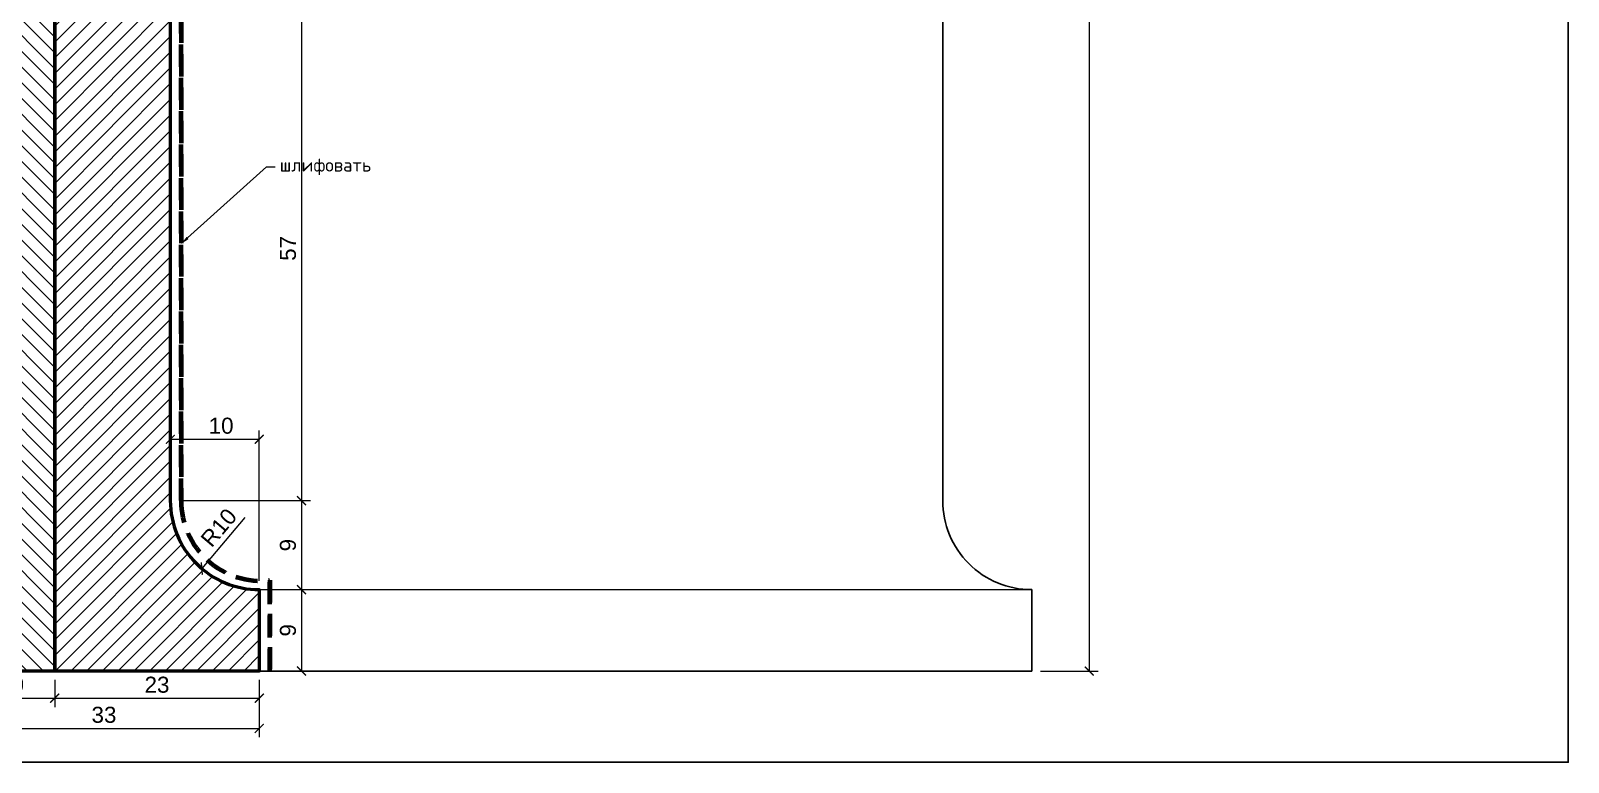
# Model space of a CAD drawing. Header units: inches. Extents: x 385 to 648, y 1922 to 2097.
# Drawn here: x 474.8 to 647.6, y 1922.1 to 2004.3 of the extents above; entities that cross this region are included whole.
import ezdxf
from ezdxf import colors
from ezdxf.entities.mleader import LeaderData, LeaderLine
from ezdxf.math import Vec2, Vec3

# ---------------------------------------------------------------- set-up
doc = ezdxf.new("R2010")
doc.units = ezdxf.units.IN
doc.header["$MEASUREMENT"] = 0
doc.linetypes.add('HIDDEN', pattern=[0.375, 0.25, -0.125])
doc.layers.add('Outside panel', color=7, linetype='Continuous', lineweight=18, true_color=0x7f5e57)
doc.layers.add('линия 50', color=1, linetype='Continuous', lineweight=140)
doc.layers.add('служебный слой РАЗМЕРЫ', color=7, linetype='Continuous', lineweight=9)
doc.layers.add('размеры в модели', color=7, linetype='Continuous')
doc.styles.get("Standard").update_dxf_attribs({"font": 'arial.ttf'})
doc.styles.add('ЕСКД профили текст', font='isocpeur.ttf')
doc.dimstyles.new('M_1', dxfattribs={"dimtxt": 1.8, "dimasz": 1, "dimexe": 1, "dimexo": 1, "dimgap": 0.6, "dimtad": 1, "dimdec": 0, "dimdsep": 46, "dimtxsty": 'Standard', "dimblk": 'ARCHTICK', "dimcen": -5, "dimclrd": 7, "dimclre": 7, "dimclrt": 7, "dimadec": 0, "dimazin": 0, "dimtfac": 1, "dimtdec": 0, "dimtmove": 0, "dimatfit": 3, "dimfxl": 1, "dimtolj": 1, "dimtzin": 0, "dimlwd": 5, "dimlwe": 5, "dimarcsym": 0})

# ---------------------------------------------------------------- blocks, each defined once
blk = doc.blocks.new('_ArchTick')
at = {"color": 0, "linetype": 'ByBlock', "const_width": 0.15}
blk.add_lwpolyline([(-0.5, -0.5), (0.5, 0.5)], dxfattribs=at)
blk = doc.blocks.new('*D36')
at = {"layer": 'Defpoints', "color": 0, "ltscale": 1000, "transparency": 16777216}
for p in [(467.45, 1932.33), (500.45, 1932.33), (500.45, 1925.88)]:
    blk.add_point(p, dxfattribs=at)
at = {"layer": 'размеры в модели', "color": 7, "lineweight": 5, "ltscale": 1000, "transparency": 16777216}
for p, q in [((467.45, 1931.33), (467.45, 1924.88)), ((500.45, 1931.33), (500.45, 1924.88)), ((467.45, 1925.88), (500.45, 1925.88))]:
    blk.add_line(p, q, dxfattribs=at)
at = {"layer": 'размеры в модели', "color": 7, "lineweight": 5, "ltscale": 1000, "transparency": 16777216, "rotation": 180}
blk.add_blockref('_ArchTick', (467.45, 1925.88), dxfattribs=at)
at = {"layer": 'размеры в модели', "color": 7, "lineweight": 5, "ltscale": 1000, "transparency": 16777216}
blk.add_blockref('_ArchTick', (500.45, 1925.88), dxfattribs=at)
at = {"layer": 'размеры в модели', "color": 7, "ltscale": 1000, "transparency": 16777216, "insert": (482.99, 1927.4), "char_height": 1.8, "attachment_point": 5}
blk.add_mtext('\\A1;33', dxfattribs=at)
blk = doc.blocks.new('*D30')
at = {"color": 7, "lineweight": 5, "ltscale": 1000, "transparency": 16777216}
for p, q in [((568.29, 2087.33), (594.76, 2087.33)), ((593.76, 2087.33), (593.76, 1932.33)), ((588.29, 1932.33), (594.76, 1932.33))]:
    blk.add_line(p, q, dxfattribs=at)
at = {"layer": 'Defpoints', "color": 0, "ltscale": 1000, "transparency": 16777216}
for p in [(567.29, 2087.33), (587.29, 1932.33), (593.76, 1932.33)]:
    blk.add_point(p, dxfattribs=at)
at = {"color": 7, "lineweight": 5, "ltscale": 1000, "transparency": 16777216}
for p, rotation in [((593.76, 2087.33), 90), ((593.76, 1932.33), 270)]:
    blk.add_blockref('_ArchTick', p, dxfattribs=dict(at, rotation=rotation))
at = {"color": 7, "ltscale": 1000, "transparency": 16777216, "insert": (592.24, 2014.44), "char_height": 1.8, "attachment_point": 5, "rotation": 90}
blk.add_mtext('\\A1;155', dxfattribs=at)
blk = doc.blocks.new('*D29')
at = {"layer": 'Defpoints', "color": 0, "ltscale": 1000, "transparency": 16777216}
for p in [(500.45, 1958.36), (490.45, 1951.47), (500.45, 1941.47)]:
    blk.add_point(p, dxfattribs=at)
at = {"layer": 'размеры в модели', "color": 7, "lineweight": 5, "ltscale": 1000, "transparency": 16777216}
for p, q in [((490.45, 1952.47), (490.45, 1959.36)), ((500.45, 1942.47), (500.45, 1959.36)), ((490.45, 1958.36), (500.45, 1958.36))]:
    blk.add_line(p, q, dxfattribs=at)
at = {"layer": 'размеры в модели', "color": 7, "lineweight": 5, "ltscale": 1000, "transparency": 16777216, "rotation": 180}
blk.add_blockref('_ArchTick', (490.45, 1958.36), dxfattribs=at)
at = {"layer": 'размеры в модели', "color": 7, "lineweight": 5, "ltscale": 1000, "transparency": 16777216}
blk.add_blockref('_ArchTick', (500.45, 1958.36), dxfattribs=at)
at = {"layer": 'размеры в модели', "color": 7, "ltscale": 1000, "transparency": 16777216, "insert": (496.16, 1959.88), "char_height": 1.8, "attachment_point": 5}
blk.add_mtext('\\A1;10', dxfattribs=at)
blk = doc.blocks.new('*D19')
at = {"layer": 'Defpoints', "color": 0, "ltscale": 1000, "transparency": 16777216}
for p in [(467.45, 1932.33), (477.45, 1932.33), (477.45, 1929.28)]:
    blk.add_point(p, dxfattribs=at)
at = {"layer": 'размеры в модели', "color": 7, "lineweight": 5, "ltscale": 1000, "transparency": 16777216}
for p, q in [((467.45, 1931.33), (467.45, 1928.28)), ((477.45, 1931.33), (477.45, 1928.28)), ((467.45, 1929.28), (477.45, 1929.28))]:
    blk.add_line(p, q, dxfattribs=at)
at = {"layer": 'размеры в модели', "color": 7, "lineweight": 5, "ltscale": 1000, "transparency": 16777216, "rotation": 180}
blk.add_blockref('_ArchTick', (467.45, 1929.28), dxfattribs=at)
at = {"layer": 'размеры в модели', "color": 7, "lineweight": 5, "ltscale": 1000, "transparency": 16777216}
blk.add_blockref('_ArchTick', (477.45, 1929.28), dxfattribs=at)
at = {"layer": 'размеры в модели', "color": 7, "ltscale": 1000, "transparency": 16777216, "insert": (472.6, 1930.8), "char_height": 1.8, "attachment_point": 5}
blk.add_mtext('\\A1;10', dxfattribs=at)
blk = doc.blocks.new('*D18')
at = {"layer": 'Defpoints', "color": 0, "ltscale": 1000, "transparency": 16777216}
for p in [(500.45, 1951.47), (493.99, 1943.84)]:
    blk.add_point(p, dxfattribs=at)
at = {"layer": 'размеры в модели', "color": 7, "lineweight": 5, "ltscale": 1000, "transparency": 16777216}
blk.add_line((498.83, 1949.56), (493.99, 1943.84), dxfattribs=at)
at = {"layer": 'размеры в модели', "color": 7, "lineweight": 5, "ltscale": 1000, "transparency": 16777216, "rotation": 229.7557540705857}
blk.add_blockref('_ArchTick', (493.99, 1943.84), dxfattribs=at)
at = {"layer": 'размеры в модели', "color": 7, "ltscale": 1000, "transparency": 16777216, "insert": (495.9, 1948.44), "char_height": 1.8, "attachment_point": 5, "rotation": 49.7558}
blk.add_mtext('\\A1;R10', dxfattribs=at)
blk = doc.blocks.new('*D17')
at = {"layer": 'Defpoints', "color": 0, "ltscale": 1000, "transparency": 16777216}
for p in [(490.45, 1951.47), (500.45, 1941.47), (505.2, 1941.47)]:
    blk.add_point(p, dxfattribs=at)
at = {"layer": 'размеры в модели', "color": 7, "lineweight": 5, "ltscale": 1000, "transparency": 16777216}
for p, q in [((491.45, 1951.47), (506.2, 1951.47)), ((505.2, 1951.47), (505.2, 1941.47)), ((501.45, 1941.47), (506.2, 1941.47))]:
    blk.add_line(p, q, dxfattribs=at)
for p, rotation in [((505.2, 1951.47), 90), ((505.2, 1941.47), 270)]:
    blk.add_blockref('_ArchTick', p, dxfattribs=dict(at, rotation=rotation))
at = {"layer": 'размеры в модели', "color": 7, "ltscale": 1000, "transparency": 16777216, "insert": (503.68, 1946.47), "char_height": 1.8, "attachment_point": 5, "rotation": 90}
blk.add_mtext('\\A1;9', dxfattribs=at)
blk = doc.blocks.new('*D16')
at = {"layer": 'Defpoints', "color": 0, "ltscale": 1000, "transparency": 16777216}
for p in [(500.45, 1941.47), (500.45, 1932.33), (505.2, 1932.33)]:
    blk.add_point(p, dxfattribs=at)
at = {"layer": 'размеры в модели', "color": 7, "lineweight": 5, "ltscale": 1000, "transparency": 16777216}
for p, q in [((501.45, 1941.47), (506.2, 1941.47)), ((505.2, 1941.47), (505.2, 1932.33)), ((501.45, 1932.33), (506.2, 1932.33))]:
    blk.add_line(p, q, dxfattribs=at)
for p, rotation in [((505.2, 1941.47), 90), ((505.2, 1932.33), 270)]:
    blk.add_blockref('_ArchTick', p, dxfattribs=dict(at, rotation=rotation))
at = {"layer": 'размеры в модели', "color": 7, "ltscale": 1000, "transparency": 16777216, "insert": (503.68, 1936.9), "char_height": 1.8, "attachment_point": 5, "rotation": 90}
blk.add_mtext('\\A1;9', dxfattribs=at)
blk = doc.blocks.new('*D15')
at = {"layer": 'Defpoints', "color": 0, "ltscale": 1000, "transparency": 16777216}
for p in [(490.45, 2008.14), (490.56, 1951.47), (505.2, 1951.47)]:
    blk.add_point(p, dxfattribs=at)
at = {"layer": 'размеры в модели', "color": 7, "lineweight": 5, "ltscale": 1000, "transparency": 16777216}
for p, q in [((491.45, 2008.14), (506.2, 2008.14)), ((505.2, 2008.14), (505.2, 1951.47)), ((491.56, 1951.47), (506.2, 1951.47))]:
    blk.add_line(p, q, dxfattribs=at)
for p, rotation in [((505.2, 2008.14), 90), ((505.2, 1951.47), 270)]:
    blk.add_blockref('_ArchTick', p, dxfattribs=dict(at, rotation=rotation))
at = {"layer": 'размеры в модели', "color": 7, "ltscale": 1000, "transparency": 16777216, "insert": (503.68, 1979.81), "char_height": 1.8, "attachment_point": 5, "rotation": 90}
blk.add_mtext('\\A1;57', dxfattribs=at)

msp = doc.modelspace()

# ---------------------------------------------------------------- hatches: boundary and pattern name
at = {"layer": 'Outside panel', "ltscale": 1000}
h = msp.add_hatch(dxfattribs=at)
h.set_pattern_fill('ANSI31', color=5, scale=10, angle=90)
h.set_pattern_definition([(135, (-309780.6636, 94700.8), (-0.8838834765, -0.8838834765), [])])
h.paths.add_polyline_path([(467.45, 2087.33), (477.45, 2087.33), (477.45, 1932.33), (467.45, 1932.33)], flags=17)
h = msp.add_hatch(dxfattribs=at)
h.set_pattern_fill('ANSI31', color=256, scale=10)
h.set_pattern_definition([(45, (-312248.2987, 93802.4328), (-0.8838834765, 0.8838834765), [])])
h.paths.add_polyline_path([(490.45, 2008.14), (477.45, 2008.14), (477.45, 1932.33), (500.45, 1932.33), (500.45, 1941.47, -0.414214), (490.45, 1951.47)])

# ---------------------------------------------------------------- linework, layer by layer
at = {"color": 6, "ltscale": 1000}
msp.add_lwpolyline([(385.12, 1922.08), (647.62, 1922.08), (647.62, 2097.08), (385.12, 2097.08)], close=True, dxfattribs=at)
at = {"lineweight": 50}
msp.add_lwpolyline([(467.45, 2087.33), (477.45, 2087.33), (477.45, 1932.33), (467.45, 1932.33)], close=True, dxfattribs=at)
at = {"color": 7}
msp.add_lwpolyline([(567.29, 2087.33), (567.29, 2082.33, -0.912739), (567.29, 2071.37), (567.29, 2066.47), (569.29, 2066.47), (569.29, 2061.9, 0.189514), (573.88, 2050.23, -0.560058), (572.52, 2039.18), (572.52, 2038.26), (577.29, 2036.14), (577.29, 2026.14), (574.29, 2026.14, -0.414214), (575.29, 2025.14), (575.29, 2009.14, -0.414214), (574.29, 2008.14), (577.29, 2008.14), (577.29, 1951.47), (577.29, 1951.47, 0.414214), (587.29, 1941.47), (587.29, 1932.33)], format="xyb", dxfattribs=at)
at = {"lineweight": 50}
msp.add_lwpolyline([(477.45, 2008.14), (477.45, 2008.14), (490.45, 2008.14), (490.45, 1951.47), (490.45, 1951.47, 0.414214), (500.45, 1941.47), (500.45, 1932.33), (477.45, 1932.33)], format="xyb", close=True, dxfattribs=at)
at = {"color": 7, "lineweight": 15, "ltscale": 1000}
msp.add_lwpolyline([(500.45, 1941.47), (587.29, 1941.47)], dxfattribs=at)
at = {"color": 7}
msp.add_lwpolyline([(467.45, 1932.33), (587.29, 1932.33)], dxfattribs=at)
at = {"layer": 'линия 50', "color": 1, "linetype": 'HIDDEN', "ltscale": 10, "true_color": 0xff0909}
msp.add_lwpolyline([(491.65, 2009.14), (491.65, 1951.47, 0.447214), (501.65, 1942.52), (501.65, 1932.33), (501.65, 1942.52, -0.447214), (491.65, 1951.47), (491.65, 2009.14)], format="xyb", dxfattribs=at)
msp.add_lwpolyline([(491.65, 2009.14), (491.65, 1951.47, 0.447214), (501.65, 1942.52), (501.65, 1932.33), (501.65, 1942.52, -0.447214), (491.65, 1951.47), (491.65, 2009.14)], format="xyb", dxfattribs=at)

# ---------------------------------------------------------------- dimensions: what is measured, and where the dimension line sits
at = {"color": 5, "ltscale": 1000}
dim = msp.add_linear_dim(base=(593.76, 1932.33), p1=(567.29, 2087.33), p2=(587.29, 1932.33), angle=90, dimstyle='M_1', dxfattribs=at)
dim.commit()
dim.dimension.update_dxf_attribs({"geometry": '*D30', "text_midpoint": (593.76, 2014.44), "dimtype": 128})
at = {"layer": 'размеры в модели', "color": 5, "ltscale": 1000}
dim = msp.add_linear_dim(base=(505.2, 1951.47), p1=(490.45, 2008.14), p2=(490.56, 1951.47), angle=90, dimstyle='M_1', dxfattribs=at)
dim.commit()
dim.dimension.update_dxf_attribs({"geometry": '*D15', "text_midpoint": (503.68, 1979.81)})
for base, p1, p2, picture, middle in [((500.45, 1958.36), (490.45, 1951.47), (500.45, 1941.47), '*D29', (496.16, 1958.36)), ((500.45, 1925.88), (467.45, 1932.33), (500.45, 1932.33), '*D36', (482.99, 1925.88)), ((477.45, 1929.28), (467.45, 1932.33), (477.45, 1932.33), '*D19', (472.6, 1929.28))]:
    dim = msp.add_linear_dim(base=base, p1=p1, p2=p2, dimstyle='M_1', dxfattribs=at)
    dim.commit()
    dim.dimension.update_dxf_attribs({"geometry": picture, "text_midpoint": middle, "dimtype": 128})
for base, p1, p2, picture, middle in [((505.2, 1941.47), (490.45, 1951.47), (500.45, 1941.47), '*D17', (503.68, 1946.47)), ((505.2, 1932.33), (500.45, 1941.47), (500.45, 1932.33), '*D16', (503.68, 1936.9))]:
    dim = msp.add_linear_dim(base=base, p1=p1, p2=p2, angle=90, text='9', dimstyle='M_1', dxfattribs=at)
    dim.commit()
    dim.dimension.update_dxf_attribs({"geometry": picture, "text_midpoint": middle})
dim = msp.add_radius_dim(center=(500.45, 1951.47), mpoint=(493.99, 1943.84), dimstyle='M_1', dxfattribs=at)
dim.commit()
dim.dimension.update_dxf_attribs({"geometry": '*D18', "text_midpoint": (497.06, 1947.46), "dimtype": 132})
msp.add_linear_dim(base=(500.45, 1929.28), p1=(477.45, 1932.33), p2=(500.45, 1932.33), dimstyle='M_1', dxfattribs=at).render()

# ---------------------------------------------------------------- leaders
at = {"layer": 'служебный слой РАЗМЕРЫ'}
ml = msp.add_multileader_mtext('Standard', dxfattribs=at)
ml.set_content('\\A1;шлифовать', color=256, style='ЕСКД профили текст')
ml.set_leader_properties(color=256, linetype='ByLayer', lineweight=-1)
ml.build(insert=Vec2(0, 0))
ml.multileader.update_dxf_attribs({"dogleg_length": 1, "arrow_head_size": 1})
ctx = ml.context
ctx.base_point, ctx.char_height, ctx.arrow_head_size, ctx.landing_gap_size, ctx.plane_origin = Vec3(502.25, 1988.97), 1.5, 1, 0.5, Vec3(515.72, 2015.14)
notes = []
notes.append((ctx, [(1, (1, 1, 0), (501.25, 1988.97), (1, 0), 1, [(0, [(491.65, 1980.31)], 0, [])])]))
ctx.mtext.insert, ctx.mtext.flow_direction = Vec3(502.75, 1989.94), 5
for ctx, leaders in notes:
    for number, flags, end, landing, length, lines in leaders:
        leader = LeaderData()
        leader.index, (leader.has_last_leader_line, leader.has_dogleg_vector, leader.attachment_direction) = number, flags
        leader.last_leader_point, leader.dogleg_vector, leader.dogleg_length = Vec3(end), Vec3(landing), length
        for number, points, colour, breaks in lines:
            line = LeaderLine()
            line.index, line.vertices, line.color, line.breaks = number, Vec3.list(points), colors.encode_raw_color(colour), breaks
            leader.lines.append(line)
        ctx.leaders.append(leader)

doc.saveas('drawing.dxf')
